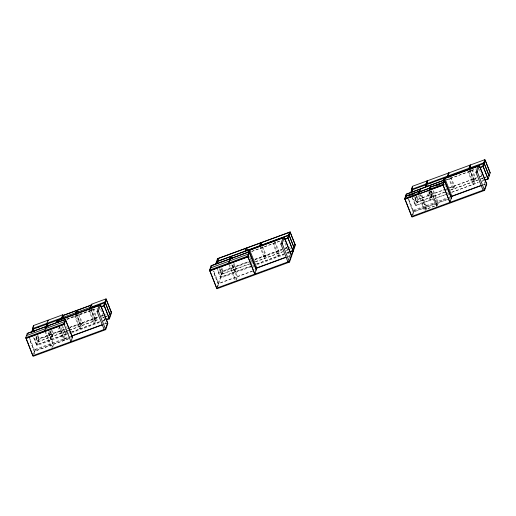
<?xml version="1.0" encoding="UTF-8"?>
<svg xmlns="http://www.w3.org/2000/svg" width="516" height="516" viewBox="0 0 516 516"><rect width="100%" height="100%" fill="white"/><g stroke="black" fill="none" stroke-linecap="round" stroke-linejoin="round"><path stroke-width="0.39" stroke-dasharray="2.58 1.94" d="M33.566 353.589L35.017 349.377L69.318 336.767M33.34 355.634L35.275 350.016L35.017 349.377M67.048 334.478L36.797 345.597L38.939 339.38L37.223 335.052M34.017 353.931L34.965 351.177L29.838 338.244M51.864 347.971L53.045 344.533L47.917 331.595M52.748 347.042L53.696 344.295L48.569 331.356M65.938 332.123L65.197 334.291L61.978 326.189M66.841 331.162L65.848 334.052L62.926 326.686M75.807 313.999L74.949 316.482L74.697 315.837L89.468 310.413L89.726 311.051M216.907 287.393L222.493 271.171L248.209 261.722M217.165 288.038L222.751 271.816L221.035 267.488M217.836 286.367L218.778 283.619L213.65 270.681M235.909 279.724L236.857 276.976L231.729 264.037M236.328 280.169L237.508 276.731L232.381 263.799M289.25 258.161L290.024 255.904L284.116 240.991M412.239 215.017L413.935 210.102L449.481 197.041M445.708 194.564L415.457 205.684L417.599 199.46L416.135 195.777M412.252 216.365L414.187 210.747L413.935 210.102M412.935 214.656L413.884 211.908L408.756 198.97M425.281 210.122L426.222 207.374L421.095 194.435M425.694 210.567L426.88 207.129L421.753 194.197M436.517 206.594L437.697 203.156L432.569 190.217M437.407 205.665L438.348 202.917L433.221 189.978M66.57 318.824L73.956 316.108M67.17 319.21L97.421 308.097M251.744 251.376L280.478 240.811M446.088 179.942L476.339 168.822M66.828 319.469L96.615 308.523M251.692 251.524L280.427 240.959M446.037 180.09L476.287 168.971M64.397 329.285L38.681 338.735L36.539 344.952L66.79 333.833M69.686 327.338L97.672 317.05M101.452 315.663L102.968 315.108M255.014 259.219L282.239 249.215M285.264 248.099L286.78 247.545M417.599 199.46L446.334 188.901M449.359 187.785L476.584 177.781M479.609 176.672L483.395 175.279M64.345 329.434L38.629 338.883L37.171 335.2M67.886 328.131L67.235 328.37L65.771 324.687M69.641 327.486L98.375 316.921M101.4 315.811L102.916 315.257M248.157 261.87L222.441 271.319L220.983 267.636M251.698 260.567L251.047 260.806L249.583 257.123M254.962 259.367L282.188 249.363M285.213 248.248L286.728 247.693M446.282 189.05L417.547 199.615L416.083 195.925M449.307 187.934L476.539 177.93M479.564 176.82L483.344 175.427M38.939 339.38L67.673 328.815M68.434 328.537L97.924 317.695M100.949 316.585L103.219 315.753M103.974 315.47L106.244 314.637M222.751 271.816L251.486 261.257M254.517 260.141L281.742 250.137M284.767 249.022L287.031 248.19M287.793 247.912L290.057 247.08M65.616 331.485L37.636 341.766L35.301 335.877M66.377 331.207L68.641 330.369M69.402 330.092L98.898 319.256M102.678 317.862L104.187 317.308M104.948 317.03L107.212 316.198M249.434 263.921L221.448 274.209L219.403 269.049M250.189 263.644L252.459 262.812M255.485 261.702L282.71 251.692M286.49 250.305L288.005 249.744M288.76 249.467L291.03 248.635M444.534 192.216L416.554 202.498L414.213 196.602M450.584 189.991L477.81 179.981M480.835 178.871L483.105 178.039M483.86 177.756L486.13 176.924M65.564 331.633L37.584 341.915L35.249 336.026M66.325 331.356L68.596 330.524M69.35 330.24L98.846 319.404M102.626 318.011L104.135 317.456M104.896 317.179L107.16 316.347M250.892 263.515L221.396 274.357L219.352 269.197M255.433 261.851L282.658 251.84M286.438 250.454L289.463 249.338M445.237 192.081L416.502 202.646L414.161 196.751M450.533 190.14L477.758 180.129M481.538 178.742L483.053 178.188M483.808 177.904L486.078 177.072M66.087 333.962L36.591 344.804L33.669 337.438M71.382 332.02L100.117 321.455M103.142 320.346L105.412 319.507M251.415 265.85L220.403 277.247L217.481 269.874M256.704 263.902L283.929 253.891M286.96 252.782L289.224 251.95M448.023 193.584L415.509 205.536L412.29 197.428M451.81 192.191L478.28 182.464M482.06 181.071L483.569 180.516M67.544 333.555L100.065 321.603M103.09 320.494L105.361 319.656M220.351 277.395L252.872 265.437M256.652 264.05L283.884 254.04M286.909 252.93L289.173 252.098M451.758 192.339L478.229 182.612M482.008 181.219L483.518 180.665M71.582 332.807L100.323 322.248M103.348 321.133L104.858 320.578M250.86 266.92L220.609 278.034L217.139 269.288M256.91 264.695L284.135 254.685M287.16 253.575L289.431 252.743M104.593 323.803L106.122 323.242M288.45 256.226L289.94 255.678M483.511 184.528L485.046 183.967M70.718 336.509L63.958 338.999L59.23 327.067M104.516 324.087L107.521 322.984M288.347 256.523L290.585 255.697M483.453 184.812L484.943 184.264M35.275 350.016L70.821 336.954M414.187 210.747L446.708 198.795M483.769 185.173L485.279 184.618M252.608 270.926L218.229 283.561L213.205 270.887M449.952 198.389L413.329 211.85L408.304 199.176M68.744 338.638L34.366 351.273L29.341 338.593M68.692 338.786L34.314 351.422L29.186 338.483M252.505 271.223L218.126 283.858L212.998 270.919M447.611 199.511L413.226 212.147L408.098 199.208M479.216 169.28L485.13 184.193M472.192 169.396L475.694 178.239L474.701 181.122L469.734 168.597M471.534 169.635L475.043 178.478L474.049 181.368L469.67 170.312M469.683 168.745L474.649 181.271L473.656 184.16L468.689 171.635M469.618 170.461L473.998 181.516L473.004 184.399L468.038 171.873M451.023 177.175L454.532 186.018L453.538 188.908L448.572 176.382M450.371 177.414L453.874 186.257L452.88 189.146L448.791 178.826M444.528 184.154L450.139 198.325M431.312 190.772L437.013 205.142L426.197 209.122L420.495 194.745M431.26 190.92L436.962 205.291L426.145 209.27L420.443 194.893M431.189 191.223L432.356 194.171L431.363 197.054L429.318 191.9M430.66 191.23L436.646 206.323M430.241 190.726L431.698 194.409L430.705 197.293L428.37 191.404M429.441 190.03L435.994 206.561M429.267 191.204L431.602 197.099L430.608 199.982L427.396 191.881M428.609 191.442L430.944 197.338L429.951 200.221L426.738 192.12M418.618 194.003L425.171 210.534M418.534 195.68L424.236 210.057M417.031 196.422L418.199 199.37L417.205 202.259L414.87 196.364M414.819 196.512L417.154 202.407L416.16 205.291L412.948 197.189M412.245 197.576L415.457 205.684M274.873 241.198L279.549 252.982L278.556 255.871L273.59 243.346M274.512 242.172L278.892 253.227L277.898 256.11L272.938 243.584M262.644 246.416L266.146 255.259L265.153 258.148L260.477 246.358M262.283 247.396L265.495 255.497L264.502 258.387L260.116 247.332M249.718 256.613L254.743 269.288M233.871 263.018L236.205 268.913L235.212 271.803L232 263.695M233.509 263.999L235.554 269.152L234.561 272.042L231.639 264.669M229.252 263.605L235.806 280.136M229.169 265.288L234.87 279.659M221.635 267.398L223.099 271.081L222.106 273.97L219.764 268.075M219.713 268.223L222.054 274.119L221.054 277.002L217.842 268.9M100.594 309.297L106.212 323.468M93.273 308.665L96.782 317.508L95.782 320.397L90.822 307.871M92.622 308.91L96.124 317.746L95.131 320.636L90.751 309.587M90.771 308.02L95.737 320.546L94.738 323.429L89.778 310.903M90.7 309.735L95.079 320.784L94.086 323.674L89.12 311.148M78.825 313.98L82.334 322.816L81.341 325.706L76.374 313.18M78.464 314.954L81.676 323.061L80.683 325.944L76.303 314.895M76.323 313.328L81.289 325.854L80.296 328.744L75.33 316.218M76.252 315.044L80.631 326.093L79.638 328.982L74.678 316.456M60.83 327.331L65.261 338.515L64.713 340.115L59.392 326.692M59.334 326.77L64.061 338.702L63.404 340.599L58.379 327.924M52.271 330.492L53.438 333.439L52.445 336.329L50.4 331.169M51.323 329.995L52.787 333.678L51.794 336.567L49.459 330.672M50.058 330.582L52.393 336.477L51.4 339.36L48.188 331.259M49.407 330.82L51.742 336.716L50.749 339.599L47.827 332.233M45.44 331.169L51.993 347.7M44.789 331.407L51.342 347.939M38.113 335.697L39.281 338.644L38.287 341.528L36.243 336.374M35.901 335.781L38.236 341.676L37.242 344.565L34.03 336.458M33.617 337.587L36.797 345.597"/><path stroke-width="0.77" d="M107.618 322.687L105.445 329.008L32.843 355.692L25.8 337.651L27.271 333.375L65.39 319.365L72.479 337.264L70.956 341.682L63.919 323.642L65.39 319.365M56.315 322.7L56.966 320.804L100.53 304.795L107.876 323.332L105.703 329.653L33.095 356.337L26.058 338.296L64.171 324.287M61.359 318.83L32.618 329.389L32.392 328.673L33.463 325.564L62.72 314.812L62.971 315.457L62.114 317.94M31.624 332.278L33.288 327.454M33.663 326.357L33.463 325.564M32.282 332.04L33.276 329.15L34.146 331.362M45.782 327.073L46.775 324.19M46.434 326.834L47.427 323.951L48.304 326.157L45.995 326.996M57.618 322.223L58.173 320.623L58.759 322.113M60.566 319.404L60.991 318.159L61.249 318.804M61.649 317.921L62.72 314.812M65.59 320.159L64.119 324.435L26.006 338.444M75.123 314.599L75.768 312.728M75.968 312.696L76.716 310.535M76.374 313.18L77.368 310.29L78.245 312.502M106.373 320.023L109.398 318.914L111.54 312.69L106.064 298.88L91.293 304.311L90.223 307.42L90.474 308.065L105.251 302.634L110.185 315.231M90.165 308.11L91.158 305.22M89.9 309.168L90.539 307.297L90.797 307.942M104.142 329.485L97.047 311.593L99.117 305.569M105.703 329.653L98.35 311.109L100.53 304.795M103.574 305.833L104.567 302.944M110.237 315.082L104.993 301.989L106.064 298.88M109.398 318.914L104.18 305.743L106.322 299.525M111.282 312.051L109.14 318.269L106.115 319.378M295.1 244.487L289.257 261.444L216.655 288.134L209.612 270.087L211.134 265.669L249.254 251.66L256.342 269.552M215.436 264.714L217.526 258.645L290.134 231.961L295.352 245.132L289.515 262.089L216.914 288.773L209.819 270.881L211.289 266.611L211.031 265.966L249.151 251.956L256.246 269.849L255.588 270.087M216.339 263.753L217.088 261.593L217.668 263.063M229.594 259.516L230.588 256.626M230.246 259.277L231.245 256.387L232.116 258.6M245.087 251.169L246.08 248.28M245.739 250.931L246.732 248.041L247.609 250.254M247.944 252.137L248.551 250.389L284.342 237.231L291.437 255.13M254.82 273.97L247.732 256.078L249.75 250.208L256.845 268.101L254.775 274.119L247.932 256.871L249.409 252.601L248.751 252.84M259.535 245.861L260.528 242.971M260.187 245.616L261.18 242.733L262.347 245.68M287.954 261.928L280.859 244.029L282.929 238.011M289.515 262.089L282.168 243.552L284.342 237.231M287.386 238.269L288.386 235.386M288.438 235.238L289.431 232.348M293.211 251.35L287.993 238.179L290.134 231.961M405.041 198.995L404.789 198.35L405.447 196.428L418.953 191.468L419.211 192.113M405.795 196.809L405.544 196.164L406.202 194.242L406.46 194.887L405.679 196.964M443.05 180.426L443.65 178.678L479.441 165.526L486.794 184.064L484.614 190.378L412.013 217.068L404.918 199.17L443.089 185.012L449.926 202.266M411.613 190.075L411.355 189.436L412.445 186.282L427.035 180.923L427.293 181.561L426.642 183.451M410.543 193.01L411.587 189.972L412.239 189.733M411.833 189.249L412.581 187.082M411.445 192.049L412.187 189.882L412.774 191.352M420.895 192.036L420.043 189.882L418.547 194.035L418.295 193.39L418.953 191.468M420.211 194.022L419.044 191.204L419.708 189.282L419.96 189.927M426.203 184.715L425.952 184.07L427.035 180.923M426.422 184.631L426.171 183.993L427.254 180.839L448.565 173.008L448.817 173.653M424.99 187.695L425.984 184.812M426.855 183.374L427.506 181.484L427.254 180.839M425.887 186.734L426.635 184.573L427.512 186.779M429.512 190.004L429.254 189.359L429.918 187.437L443.418 182.47L443.676 183.115L443.012 185.038L442.76 184.393L443.418 182.47M430.26 187.818L430.009 187.173L430.667 185.25M429.441 190.03L430.621 186.592M443.515 182.213L444.173 180.29L444.431 180.929L443.766 182.851L443.515 182.213L430.009 187.173M451.345 198.138L444.25 180.245L444.857 178.497L451.945 196.39L449.875 202.414L443.038 185.16L444.508 180.89L443.857 181.129M448.604 174.279L447.733 176.801L447.475 176.156L448.565 173.008M448.604 174.834L447.952 176.724L447.695 176.079L448.778 172.925L470.089 165.094L470.347 165.739L469.263 168.887L469.005 168.242L470.089 165.094M447.914 176.62L448.662 174.453M470.347 166.287L469.483 168.809L469.225 168.164L470.308 165.017L484.866 159.663L485.117 160.308L484.034 163.456L483.782 162.817L484.866 159.663M483.053 190.217L475.958 172.325L478.035 166.3M484.614 190.378L477.268 171.841L479.441 165.526M482.492 166.565L483.486 163.675M488.059 178.994L483.092 166.468L485.233 160.25L490.2 172.776L488.059 178.994L485.034 180.11M486.536 183.419L484.363 189.733L411.755 216.423L404.97 199.021M62.455 315.644L91.951 304.801M62.404 315.792L91.9 304.95M217.481 258.793L290.082 232.11L295.049 244.636M484.53 160.637L485.182 160.399L490.148 172.925M32.392 328.673L104.993 301.989M411.355 189.436L425.952 184.07M426.171 183.993L447.475 176.156M447.695 176.079L469.005 168.242M469.225 168.164L483.782 162.817M37.21 327.576L38.719 327.021M47.04 323.964L48.556 323.403M56.87 320.346L59.895 319.236M92.416 307.284L94.686 306.446M216.481 261.683L289.089 234.999L294.055 247.525M430.492 183.025L432.008 182.464M469.083 168.842L469.734 168.597M483.537 163.527L484.189 163.288L489.155 175.814M216.436 261.831L289.037 235.148L294.004 247.674M411.536 190.12L484.137 163.437L489.103 175.962M56.863 321.1L100.426 305.091L107.521 322.984M248.448 250.686L284.239 237.528L291.334 255.426M443.547 178.975L479.338 165.823L486.433 183.715M444.25 180.245L406.137 194.255L444.353 179.949L451.448 197.841M101.207 306.704L104.232 305.595L109.192 318.12M285.019 239.147L288.044 238.031L293.011 250.557L289.986 251.673M480.119 167.436L483.144 166.32L488.11 178.846L485.085 179.961M101.155 306.852L104.18 305.743M284.967 239.295L287.993 238.179M480.067 167.584L483.092 166.468M405.544 196.164L419.044 191.204M26.51 335.587L64.629 321.578L64.881 322.223M409.549 195.429L414.8 193.5M436.265 185.612L440.019 184.231M419.353 191.868L430.176 187.895M430.125 188.043L419.308 192.017L419.876 193.455M25.8 337.651L63.919 323.642M209.612 270.087L247.732 256.078M404.789 198.35L418.295 193.39M429.254 189.359L442.76 184.393M97.047 311.593L98.35 311.109M280.859 244.029L282.168 243.552M475.958 172.325L477.268 171.841M209.87 270.732L247.983 256.723M209.819 270.881L247.932 256.871M404.918 199.17L443.038 185.16M289.934 251.821L292.959 250.705M72.833 335.477L101.613 324.899M256.387 268.01L285.471 257.323M451.487 196.299L481.241 185.367M71.466 336.238L102.258 324.919M256.284 268.307L286.109 257.342M451.384 196.596L481.957 185.36M71.776 337.651L72.427 337.412L65.338 319.514L27.219 333.523L27.477 334.168M32.895 355.543L33.546 355.305M470.308 165.017L470.566 165.655M448.778 172.925L449.036 173.57M429.918 187.437L430.17 188.082M412.529 190.469L413.116 191.946M405.447 196.428L405.705 197.073M248.693 254.659L248.441 254.014L210.322 268.023L210.58 268.668M230.349 259.606L230.091 258.961L228.672 263.083L228.93 263.728M229.381 261.019L229.639 261.664M219.01 260.767L218.133 258.555L217.139 261.444L218.016 263.65M106.27 299.673L111.237 312.199M91.293 304.311L91.545 304.95M62.92 315.605L63.797 317.811M48.201 320.887L47.943 320.243L46.872 323.351L47.13 323.996M47.775 324.538L48.356 326.009M46.537 327.163L46.279 326.518L44.86 330.646L45.111 331.291M33.327 329.002L34.198 331.214"/></g></svg>
